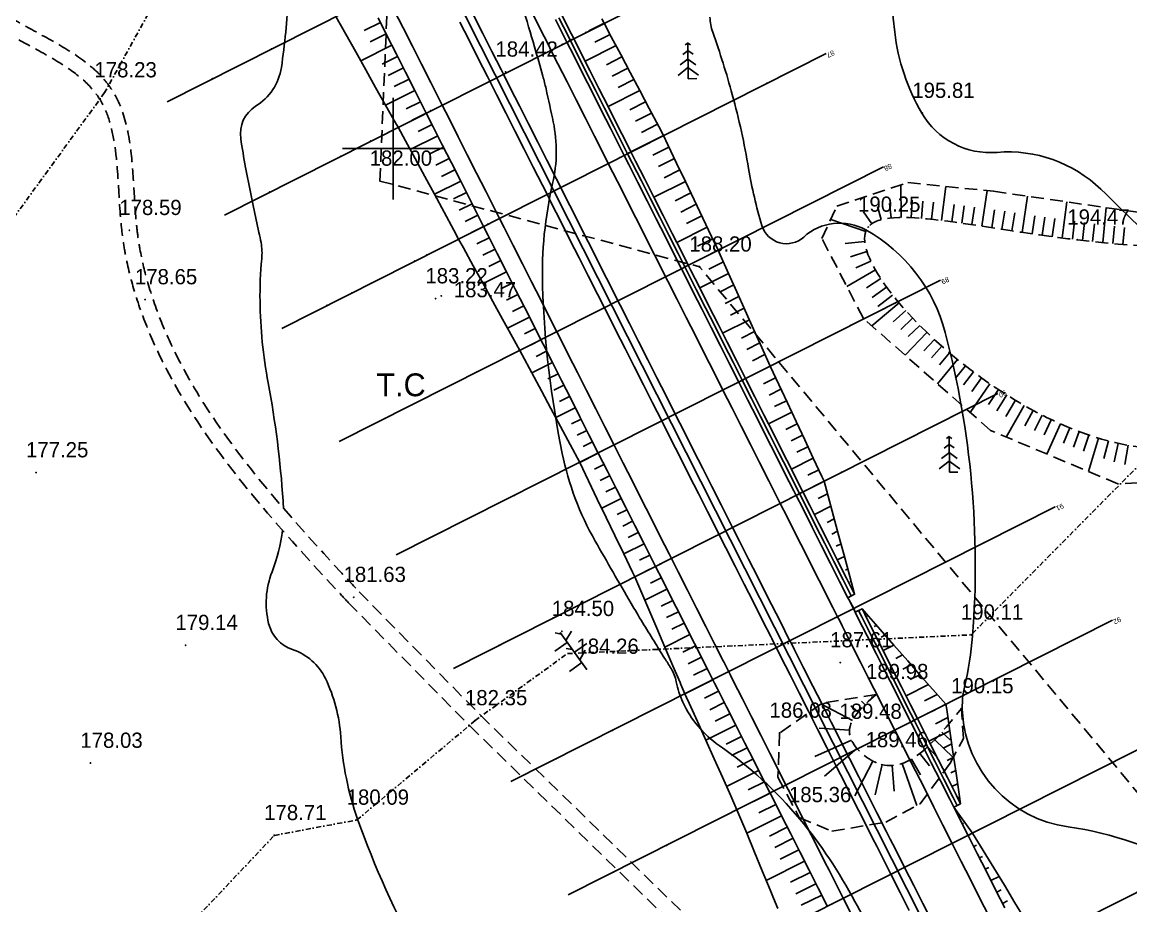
# Model space of a CAD drawing. Extents: x -83928 to -81707, y 15464 to 18601.
# Drawn here: x -82873 to -82654.9, y 16450.9 to 16624.9 of the extents above; entities that cross this region are included whole.
import ezdxf
from ezdxf.enums import TextEntityAlignment as Align

# ---------------------------------------------------------------- set-up
doc = ezdxf.new("R2010")
doc.units = 0
doc.header["$MEASUREMENT"] = 0
for name, pattern in [('ACAD_ISO03W100', [30, 12, -18]), ('INTERROMPU', [0.75, 0.5, -0.25]), ('TIRETPTx2', [2, 1, -0.5, 0, -0.5])]:
    doc.linetypes.add(name, pattern=pattern)
doc.layers.add('ACCE', color=4, linetype='INTERROMPU', lineweight=25)
for name, color, linetype in [('ALT', 7, 'Continuous'), ('ASSIETTE', 3, 'Continuous'), ('AXE_EN_PLAN', 1, 'Continuous'), ('Carroyage 1', 7, 'Continuous'), ('CHAUSSEE_EXT', 5, 'Continuous'), ('CHAUSSEE_INT', 5, 'Continuous'), ('CNiv_1', 1, 'Continuous'), ('CONST', 7, 'Continuous'), ('ECOULEMENT', 160, 'ACAD_ISO03W100'), ('FONDS_DE_FOSSE', 4, 'Continuous'), ('FOSSES', 3, 'Continuous'), ('LIMITE', 40, 'INTERROMPU'), ('PLATE-FORME', 6, 'Continuous'), ('POINTS', 3, 'Continuous'), ('POINTS_PROFILS', 1, 'Continuous'), ('PROFILS', 7, 'Continuous'), ('Talus', 5, 'Continuous'), ('USL', 2, 'Continuous')]:
    doc.layers.add(name, color=color, linetype=linetype)

# ---------------------------------------------------------------- blocks, each defined once
blk = doc.blocks.new('T10')
at = {"layer": 'USL'}
for p, q in [((0.02, 3.53), (-0.26, 3.33)), ((-0.02, 3.53), (0.26, 3.33)), ((0, 0), (0, 3.5)), ((0.02, 2.78), (-0.5, 2.4)), ((-0.02, 2.78), (0.5, 2.4)), ((-1, 0.34), (-0.02, 1.1)), ((0.02, 1.94), (-0.77, 1.36)), ((-0.02, 1.94), (0.77, 1.36)), ((-0.02, 1.1), (1.01, 0.34)), ((0, 0), (0.83, 0))]:
    blk.add_line(p, q, dxfattribs=at)

msp = doc.modelspace()

# ---------------------------------------------------------------- linework, layer by layer
at = {"layer": 'ACCE', "linetype": 'INTERROMPU', "ltscale": 5, "extrusion": (0.000932032, -0.005533, 0.999984), "elevation": 22.18}
for points in [[(-82806.83, 16513.1), (-82782.95, 16488.83), (-82733.57, 16440.63), (-82695.79, 16411.37), (-82693, 16405.13), (-82687.37, 16397.64), (-82684.01, 16387.69), (-82628.98, 16241.97)], [(-82808.97, 16511), (-82785.07, 16486.71), (-82735.54, 16438.36), (-82698.23, 16409.46), (-82695.6, 16403.6), (-82690.06, 16396.22), (-82686.83, 16386.68), (-82631.79, 16240.91)]]:
    msp.add_lwpolyline(points, dxfattribs=at)
at = {"layer": 'ACCE', "linetype": 'INTERROMPU', "ltscale": 5}
for points, knots in [([(-82938.05, 16672.88, 193.07), (-82933.14, 16670.44, 193.03), (-82928.22, 16667.99, 192.98), (-82921.04, 16664.06, 192.91), (-82918.68, 16662.71, 192.89), (-82911.78, 16658.47, 192.82), (-82907.39, 16655.38, 192.77), (-82902.29, 16650.93, 192.7), (-82901.26, 16649.98, 192.68), (-82899.25, 16648.03, 192.65), (-82898.28, 16647.03, 192.64), (-82895.39, 16644.01, 192.59), (-82893.52, 16641.94, 192.56), (-82889.43, 16637.52, 192.5), (-82887.2, 16635.16, 192.46), (-82883.69, 16631.91, 192.41), (-82882.52, 16630.9, 192.39), (-82880.3, 16629.13, 192.37), (-82879.26, 16628.36, 192.35), (-82877.2, 16626.96, 192.33), (-82876.18, 16626.32, 192.32), (-82874.08, 16625.08, 192.3), (-82873, 16624.48, 192.29), (-82869.73, 16622.68, 192.26), (-82867.51, 16621.51, 192.23), (-82863.25, 16618.99, 192.19), (-82861.21, 16617.66, 192.17), (-82858.52, 16615.36, 192.13), (-82857.69, 16614.56, 192.12), (-82856.4, 16613.08, 192.1), (-82855.9, 16612.43, 192.09), (-82855, 16611.06, 192.07), (-82854.6, 16610.35, 192.06), (-82853.17, 16607.39, 192.02), (-82852.49, 16604.95, 191.99), (-82851.58, 16599.88, 191.92), (-82851.35, 16597.25, 191.89), (-82850.99, 16591.95, 191.83), (-82850.87, 16589.29, 191.79), (-82850.57, 16585.6, 191.75), (-82850.46, 16584.5, 191.74), (-82850.18, 16582.33, 191.71), (-82850.02, 16581.27, 191.69), (-82849.45, 16578.11, 191.66), (-82848.97, 16576.06, 191.63), (-82847.71, 16571.57, 191.57), (-82846.89, 16569.14, 191.54), (-82845.03, 16564.37, 191.48), (-82843.99, 16562.03, 191.44), (-82840.57, 16555.13, 191.35), (-82837.9, 16550.67, 191.29), (-82827.9, 16536.01, 191.08), (-82819.23, 16526.3, 190.94), (-82809.1, 16515.33, 190.77), (-82807.88, 16514.01, 190.75), (-82806.66, 16512.69, 190.73)], [0, 0, 0, 0, 16.117093, 16.117093, 24.124234, 24.124234, 40.138515, 40.138515, 44.323985, 44.323985, 48.509454, 48.509454, 56.880394, 56.880394, 66.702987, 66.702987, 71.398003, 71.398003, 75.29183, 75.29183, 78.834202, 78.834202, 82.376575, 82.376575, 89.461319, 89.461319, 96.546064, 96.546064, 100.00152, 100.00152, 102.45395, 102.45395, 104.90638, 104.90638, 112.368759, 112.368759, 119.831139, 119.831139, 127.293519, 127.293519, 130.535871, 130.535871, 133.778223, 133.778223, 140.262928, 140.262928, 148.255368, 148.255368, 156.247808, 156.247808, 172.232688, 172.232688, 210.222387, 210.222387, 215.405396, 215.405396, 215.405396, 215.405396]), ([(-82939.39, 16670.2, 193.05), (-82934.45, 16667.74, 193), (-82929.53, 16665.3, 192.96), (-82922.41, 16661.39, 192.89), (-82920.08, 16660.05, 192.86), (-82913.27, 16655.85, 192.79), (-82908.98, 16652.81, 192.74), (-82904.01, 16648.44, 192.67), (-82902.98, 16647.48, 192.66), (-82900.96, 16645.49, 192.63), (-82899.97, 16644.47, 192.61), (-82897.01, 16641.34, 192.57), (-82895.07, 16639.18, 192.53), (-82891.41, 16635.25, 192.47), (-82889.71, 16633.48, 192.45), (-82886.79, 16630.67, 192.4), (-82885.61, 16629.61, 192.39), (-82883.37, 16627.72, 192.36), (-82882.31, 16626.88, 192.35), (-82880.31, 16625.43, 192.32), (-82879.38, 16624.8, 192.31), (-82877.48, 16623.6, 192.29), (-82876.51, 16623.02, 192.28), (-82873.57, 16621.35, 192.25), (-82871.59, 16620.29, 192.23), (-82867.42, 16618, 192.19), (-82865.26, 16616.74, 192.17), (-82861.82, 16614.3, 192.13), (-82860.46, 16613.14, 192.11), (-82858.87, 16611.35, 192.08), (-82858.44, 16610.8, 192.08), (-82857.23, 16609.02, 192.05), (-82856.58, 16607.66, 192.03), (-82855.56, 16604.69, 191.99), (-82855.19, 16603.08, 191.97), (-82854.62, 16599.68, 191.93), (-82854.43, 16597.9, 191.91), (-82854.04, 16592.93, 191.85), (-82853.91, 16589.66, 191.81), (-82853.54, 16585.17, 191.75), (-82853.41, 16583.92, 191.74), (-82853.09, 16581.45, 191.71), (-82852.89, 16580.24, 191.69), (-82852.21, 16576.65, 191.65), (-82851.63, 16574.33, 191.62), (-82850.19, 16569.51, 191.55), (-82849.31, 16567.01, 191.52), (-82847.32, 16562.11, 191.46), (-82846.21, 16559.72, 191.42), (-82842.61, 16552.65, 191.33), (-82839.83, 16548.12, 191.26), (-82829.41, 16533.08, 191.05), (-82820.46, 16523.2, 190.9), (-82810.57, 16512.5, 190.74), (-82809.71, 16511.58, 190.73), (-82808.86, 16510.65, 190.72)], [0, 0, 0, 0, 16.205558, 16.205558, 24.298417, 24.298417, 40.484136, 40.484136, 44.869378, 44.869378, 49.254621, 49.254621, 58.025107, 58.025107, 65.280998, 65.280998, 69.900929, 69.900929, 73.748375, 73.748375, 76.898647, 76.898647, 80.048919, 80.048919, 86.349463, 86.349463, 93.787576, 93.787576, 99.757638, 99.757638, 102.250562, 102.250562, 107.577247, 107.577247, 112.903933, 112.903933, 118.230618, 118.230618, 127.327261, 127.327261, 130.866294, 130.866294, 134.405327, 134.405327, 141.483392, 141.483392, 149.451008, 149.451008, 157.418623, 157.418623, 173.353854, 173.353854, 211.783546, 211.783546, 215.405396, 215.405396, 215.405396, 215.405396])]:
    msp.add_open_spline(points, degree=3, knots=knots, dxfattribs=at)
at = {"layer": 'ASSIETTE'}
for points in [[(-82811.3, 16626.02), (-82809.33, 16622.53), (-82807.37, 16619.04), (-82805.41, 16615.55), (-82803.45, 16612.06), (-82801.48, 16608.57), (-82799.52, 16605.08), (-82799.03, 16604.21), (-82797.6, 16601.57), (-82795.7, 16598.05), (-82793.8, 16594.53), (-82791.89, 16591.01), (-82789.99, 16587.49), (-82788.09, 16583.97), (-82787.13, 16582.21), (-82786.17, 16580.45), (-82784.24, 16576.94), (-82782.31, 16573.44), (-82780.39, 16569.93), (-82778.46, 16566.42), (-82776.53, 16562.91), (-82775.08, 16560.28), (-82774.61, 16559.4), (-82772.73, 16555.87), (-82770.84, 16552.34), (-82768.96, 16548.82), (-82767.07, 16545.29), (-82765.19, 16541.76), (-82763.3, 16538.23), (-82761.57, 16534.62), (-82759.83, 16531.02), (-82758.09, 16527.41), (-82756.36, 16523.81), (-82754.62, 16520.2), (-82752.89, 16516.6), (-82752.45, 16515.7), (-82751.27, 16512.93), (-82749.69, 16509.25), (-82748.12, 16505.57), (-82746.54, 16501.88), (-82744.96, 16498.2), (-82743.55, 16494.9), (-82743.55, 16494.9), (-82743.38, 16494.51), (-82742.59, 16492.67), (-82742.27, 16491.96), (-82742.27, 16491.96), (-82741.77, 16490.84), (-82740.14, 16487.19), (-82738.5, 16483.54), (-82736.86, 16479.88), (-82735.22, 16476.23), (-82733.58, 16472.57), (-82732.36, 16469.83), (-82731.97, 16468.91), (-82730.44, 16465.2), (-82728.9, 16461.49), (-82727.37, 16457.79), (-82725.83, 16454.08), (-82725.14, 16452.42), (-82725.14, 16452.42), (-82724.3, 16450.38)], [(-82758.97, 16625.57), (-82758.47, 16624.7), (-82757.08, 16622.05), (-82755.21, 16618.51), (-82753.35, 16614.97), (-82751.48, 16611.43), (-82749.62, 16607.89), (-82747.75, 16604.35), (-82746.82, 16602.58), (-82745.96, 16600.77), (-82744.23, 16597.16), (-82742.51, 16593.55), (-82740.79, 16589.94), (-82739.07, 16586.33), (-82737.34, 16582.72), (-82736.05, 16580.01), (-82735.64, 16579.1), (-82734, 16575.44), (-82732.37, 16571.79), (-82730.73, 16568.14), (-82729.09, 16564.48), (-82727.45, 16560.83), (-82725.81, 16557.17), (-82724.12, 16553.55), (-82722.42, 16549.93), (-82720.72, 16546.3), (-82719.03, 16542.68), (-82717.33, 16539.05), (-82715.63, 16535.43), (-82715.21, 16534.52), (-82714.41, 16531.56), (-82713.34, 16527.62), (-82712.28, 16523.68), (-82711.21, 16519.73), (-82710.15, 16515.79), (-82709.2, 16512.26), (-82710.53, 16511.59), (-82710.33, 16511.22), (-82709.35, 16509.47), (-82709.09, 16508.73), (-82707.75, 16509.41), (-82706.92, 16508.46), (-82704.19, 16505.35), (-82701.47, 16502.25), (-82698.74, 16499.15), (-82696.02, 16496.04), (-82693.29, 16492.94), (-82691.25, 16490.61), (-82691.09, 16489.57), (-82690.48, 16485.4), (-82689.86, 16481.23), (-82689.24, 16477.06), (-82688.63, 16472.89), (-82688.35, 16471.02), (-82689.69, 16470.34), (-82688.38, 16468.53), (-82686, 16465.25), (-82683.91, 16461.82), (-82681.83, 16458.4), (-82679.74, 16454.97), (-82677.65, 16451.54), (-82675.56, 16448.11)]]:
    msp.add_lwpolyline(points, dxfattribs=at)
at = {"layer": 'AXE_EN_PLAN'}
msp.add_lwpolyline([(-83020.09, 17089.73), (-82519.61, 16099.44)], dxfattribs=at)
at = {"layer": 'Carroyage 1'}
for p, q in [((-82800, 16610), (-82800, 16590)), ((-82810, 16600), (-82790, 16600))]:
    msp.add_line(p, q, dxfattribs=at)
at = {"layer": 'CHAUSSEE_EXT'}
for points in [[(-82799.84, 16627.33), (-82798.03, 16623.76), (-82796.23, 16620.19), (-82794.43, 16616.62), (-82792.62, 16613.05), (-82790.82, 16609.48), (-82790.37, 16608.58), (-82789.01, 16605.91), (-82787.21, 16602.34), (-82785.41, 16598.77), (-82783.6, 16595.2), (-82781.8, 16591.63), (-82779.99, 16588.06), (-82779.09, 16586.27), (-82778.19, 16584.49), (-82776.38, 16580.92), (-82774.58, 16577.35), (-82772.78, 16573.78), (-82770.97, 16570.21), (-82769.17, 16566.64), (-82767.81, 16563.96), (-82767.36, 16563.07), (-82765.56, 16559.5), (-82763.75, 16555.93), (-82761.95, 16552.36), (-82760.15, 16548.79), (-82758.34, 16545.22), (-82756.54, 16541.65), (-82754.73, 16538.08), (-82752.93, 16534.51), (-82751.12, 16530.94), (-82749.32, 16527.37), (-82747.52, 16523.8), (-82745.71, 16520.23), (-82745.26, 16519.33), (-82743.91, 16516.66), (-82742.1, 16513.09), (-82740.3, 16509.52), (-82738.5, 16505.95), (-82736.69, 16502.38), (-82735.08, 16499.18), (-82735.08, 16499.18), (-82734.89, 16498.81), (-82733.98, 16497.02), (-82733.63, 16496.33), (-82733.63, 16496.33), (-82733.08, 16495.24), (-82731.28, 16491.67), (-82729.47, 16488.1), (-82727.67, 16484.53), (-82725.87, 16480.96), (-82724.06, 16477.39), (-82722.71, 16474.71), (-82722.26, 16473.82), (-82720.45, 16470.25), (-82718.65, 16466.68), (-82716.84, 16463.11), (-82715.04, 16459.54), (-82714.23, 16457.94), (-82714.23, 16457.93), (-82713.24, 16455.97), (-82711.43, 16452.4), (-82709.63, 16448.83)], [(-82773.01, 16627.44), (-82771.2, 16623.87), (-82769.4, 16620.3), (-82768.95, 16619.41), (-82767.59, 16616.73), (-82765.79, 16613.16), (-82763.99, 16609.59), (-82762.18, 16606.02), (-82760.38, 16602.45), (-82758.57, 16598.88), (-82757.67, 16597.1), (-82756.77, 16595.31), (-82754.96, 16591.74), (-82753.16, 16588.17), (-82751.36, 16584.6), (-82749.55, 16581.03), (-82747.75, 16577.46), (-82746.39, 16574.78), (-82745.94, 16573.89), (-82744.14, 16570.32), (-82742.33, 16566.75), (-82740.53, 16563.18), (-82738.73, 16559.61), (-82736.92, 16556.04), (-82735.12, 16552.47), (-82733.31, 16548.9), (-82731.51, 16545.33), (-82729.7, 16541.76), (-82727.9, 16538.19), (-82726.1, 16534.62), (-82724.29, 16531.05), (-82723.84, 16530.16), (-82722.49, 16527.48), (-82720.68, 16523.91), (-82718.88, 16520.34), (-82717.08, 16516.77), (-82715.27, 16513.2), (-82713.66, 16510.01), (-82713.66, 16510.01), (-82713.47, 16509.63), (-82712.56, 16507.85), (-82712.21, 16507.15), (-82712.21, 16507.15), (-82711.66, 16506.06), (-82709.86, 16502.49), (-82708.05, 16498.92), (-82706.25, 16495.35), (-82704.45, 16491.78), (-82702.64, 16488.21), (-82701.29, 16485.53), (-82700.84, 16484.64), (-82699.03, 16481.07), (-82697.23, 16477.5), (-82695.42, 16473.93), (-82693.62, 16470.36), (-82692.81, 16468.76), (-82692.81, 16468.76), (-82691.82, 16466.79), (-82690.01, 16463.22), (-82688.21, 16459.65), (-82686.4, 16456.08), (-82684.6, 16452.51), (-82682.8, 16448.94)]]:
    msp.add_lwpolyline(points, dxfattribs=at)
at = {"layer": 'CHAUSSEE_INT'}
for points in [[(-82786.86, 16624.92), (-82785.06, 16621.35), (-82783.25, 16617.78), (-82781.45, 16614.21), (-82781, 16613.32), (-82779.64, 16610.64), (-82777.84, 16607.07), (-82776.03, 16603.5), (-82774.23, 16599.93), (-82772.43, 16596.36), (-82770.62, 16592.79), (-82769.72, 16591.01), (-82768.82, 16589.22), (-82767.01, 16585.65), (-82765.21, 16582.08), (-82763.4, 16578.51), (-82761.6, 16574.94), (-82759.8, 16571.37), (-82758.44, 16568.69), (-82757.99, 16567.8), (-82756.19, 16564.23), (-82754.38, 16560.66), (-82752.58, 16557.09), (-82750.77, 16553.52), (-82748.97, 16549.95), (-82747.17, 16546.38), (-82745.36, 16542.81), (-82743.56, 16539.24), (-82741.75, 16535.67), (-82739.95, 16532.1), (-82738.15, 16528.53), (-82736.34, 16524.96), (-82735.89, 16524.07), (-82734.54, 16521.39), (-82732.73, 16517.82), (-82730.93, 16514.25), (-82729.12, 16510.68), (-82727.32, 16507.11), (-82725.71, 16503.92), (-82725.71, 16503.92), (-82725.52, 16503.54), (-82724.61, 16501.76), (-82724.26, 16501.06), (-82724.26, 16501.06), (-82723.71, 16499.97), (-82721.91, 16496.4), (-82720.1, 16492.83), (-82718.3, 16489.26), (-82716.49, 16485.69), (-82714.69, 16482.12), (-82713.34, 16479.45), (-82712.89, 16478.55), (-82711.08, 16474.98), (-82709.28, 16471.41), (-82707.47, 16467.84), (-82705.67, 16464.27), (-82704.86, 16462.67), (-82704.86, 16462.67), (-82703.86, 16460.7), (-82702.06, 16457.13), (-82700.26, 16453.56), (-82698.45, 16449.99)], [(-82784.18, 16626.27), (-82782.38, 16622.7), (-82780.57, 16619.14), (-82778.77, 16615.57), (-82778.32, 16614.67), (-82776.96, 16612), (-82775.16, 16608.43), (-82773.36, 16604.86), (-82771.55, 16601.29), (-82769.75, 16597.72), (-82767.94, 16594.15), (-82767.04, 16592.36), (-82766.14, 16590.58), (-82764.34, 16587.01), (-82762.53, 16583.44), (-82760.73, 16579.87), (-82758.92, 16576.3), (-82757.12, 16572.73), (-82755.77, 16570.05), (-82755.31, 16569.16), (-82753.51, 16565.59), (-82751.71, 16562.02), (-82749.9, 16558.45), (-82748.1, 16554.88), (-82746.29, 16551.31), (-82744.49, 16547.74), (-82742.68, 16544.17), (-82740.88, 16540.6), (-82739.08, 16537.03), (-82737.27, 16533.46), (-82735.47, 16529.89), (-82733.66, 16526.32), (-82733.21, 16525.42), (-82731.86, 16522.75), (-82730.06, 16519.18), (-82728.25, 16515.61), (-82726.45, 16512.04), (-82724.64, 16508.47), (-82723.03, 16505.27), (-82723.03, 16505.27), (-82722.84, 16504.9), (-82721.94, 16503.11), (-82721.59, 16502.42), (-82721.59, 16502.42), (-82721.03, 16501.33), (-82719.23, 16497.76), (-82717.43, 16494.19), (-82715.62, 16490.62), (-82713.82, 16487.05), (-82712.01, 16483.48), (-82710.66, 16480.8), (-82710.21, 16479.91), (-82708.4, 16476.34), (-82706.6, 16472.77), (-82704.8, 16469.2), (-82702.99, 16465.63), (-82702.18, 16464.03), (-82702.18, 16464.02), (-82701.19, 16462.06), (-82699.38, 16458.49), (-82697.58, 16454.92), (-82695.77, 16451.35), (-82693.97, 16447.78)]]:
    msp.add_lwpolyline(points, dxfattribs=at)
at = {"layer": 'CNiv_1'}
for points, elevation in [([(-82621.2, 16548.55, 0.028923), (-82622.71, 16550.64, 0.007047), (-82636, 16566.5, 0.014744), (-82644.64, 16575.95, 0.008298), (-82660.75, 16592, 0.215787), (-82681.16, 16599.27, -0.289372), (-82696, 16607, -0.10285), (-82701.32, 16622.95, -0.039336), (-82703, 16666.5, -0.006663)], 195), ([(-82821.6, 16529.22, 0.011148), (-82821.67, 16530.67, 0.030003), (-82824.6, 16553.9, -0.043449), (-82826.2, 16570, -0.026654), (-82825.86, 16578.32, 0.069898), (-82826, 16581.5, 0.009307), (-82826.42, 16583.52, -0.003759), (-82827.5, 16588.5, -0.005914), (-82829.04, 16596.3, -0.00814), (-82830, 16602, -0.300964), (-82827.06, 16608.35, 0.220898), (-82822, 16616, 0.025406), (-82820.63, 16629.87, 0.020075)], 180), ([(-82700.43, 16439.57, -0.066612), (-82709.16, 16451.8, 0.051282), (-82720, 16468, 0.069171), (-82735.86, 16482.5, -0.135719), (-82743, 16491, -0.057863), (-82744.31, 16495.04, 0.087468), (-82745.33, 16497.67, 0.004843), (-82746.59, 16499.69, -0.002947), (-82748.67, 16503, -0.005927), (-82753.17, 16510.47, -0.003649), (-82760.25, 16522.75, -0.078337), (-82766.72, 16539.97, -0.043151), (-82770.6, 16573, -0.064329), (-82768.62, 16593.16, 0.108575), (-82768.5, 16605.25, 0.004164), (-82769.92, 16611.78, 0.010841), (-82770.55, 16614.27, 0.006109), (-82772.19, 16620.03, -0.004411), (-82774.5, 16628, -0.01321)], 185), ([(-82623.5, 16440.75, 0.199948), (-82667.17, 16466.45, -0.358123), (-82688, 16489, -0.073343), (-82687.53, 16494.28, 0.039318), (-82686, 16504, 0.083793), (-82691.37, 16563.78, 0.203458), (-82707, 16584, 0.323079), (-82719.22, 16582.6, -0.550583), (-82727.43, 16584.86, -0.03258), (-82730.07, 16596.08, 0.02519), (-82733.27, 16610.64, 0.018012), (-82737.11, 16622.92, -0.077079), (-82737.67, 16625.89, -0.068285)], 190), ([(-82794.7, 16440.76, -0.042676), (-82807, 16468, -0.068556), (-82810.32, 16484.21, 0.096251), (-82813.33, 16495.67, 0.201647), (-82819.8, 16501.38, -0.256432), (-82824.5, 16506.5, -0.154534), (-82823.83, 16516.67, 0.065092), (-82821.8, 16524.87)], 180)]:
    msp.add_lwpolyline(points, format="xyb", dxfattribs=dict(at, elevation=elevation))
at = {"layer": 'CONST', "linetype": 'ByBlock', "extrusion": (0.000932032, -0.005533, 0.999984)}
for p, q in [((-82766, 16503.16, 190.49), (-82764.91, 16505.02, 6.99)), ((-82768.18, 16501.05, 190.48), (-82765.74, 16502.8, 190.49)), ((-82766.92, 16504.44, 190.51), (-82768.13, 16504.69, 6.99)), ((-82767.12, 16504.71, 190.52), (-82761.94, 16497.52, 190.41)), ((-82764.73, 16501.4, 190.47), (-82765.97, 16501.6, 6.97)), ((-82764.33, 16500.85, 190.46), (-82761.9, 16502.6, 190.47)), ((-82763.26, 16499.35, 190.44), (-82762.2, 16501.24, 6.96)), ((-82762.87, 16498.82, 190.43), (-82765.31, 16497.06, 190.42))]:
    msp.add_line(p, q, dxfattribs=at)
at = {"layer": 'ECOULEMENT', "linetype": 'TIRETPTx2', "extrusion": (0.000932032, -0.005533, 0.999984)}
for p, q in [((-82841.11, 16639.36, 192.7), (-82856.78, 16611.03, 192.56)), ((-82856.78, 16611.03, 192.56), (-82892.64, 16561.68, 192.32)), ((-82649.93, 16541.04, 189.59), (-82686.29, 16504.27, 190.25)), ((-82765.73, 16500.58, 189.95), (-82686.29, 16504.27, 189.9)), ((-82783.87, 16487.4, 189.9), (-82765.73, 16500.58, 189.95)), ((-82807.15, 16467.82, 189.81), (-82783.87, 16487.4, 189.9)), ((-82823.38, 16464.79, 189.81), (-82807.15, 16467.82, 189.81)), ((-82909.35, 16373.77, 189.38), (-82823.38, 16464.79, 189.81))]:
    msp.add_line(p, q, dxfattribs=at)
at = {"layer": 'FONDS_DE_FOSSE'}
for points in [[(-82811.3, 16626.02), (-82809.33, 16622.53), (-82807.37, 16619.04), (-82805.41, 16615.55), (-82803.45, 16612.06), (-82801.48, 16608.57), (-82799.52, 16605.08), (-82799.03, 16604.21), (-82797.6, 16601.57), (-82795.7, 16598.05), (-82793.8, 16594.53), (-82791.89, 16591.01), (-82789.99, 16587.49), (-82788.09, 16583.97), (-82787.13, 16582.21), (-82786.17, 16580.45), (-82784.24, 16576.94), (-82782.31, 16573.44), (-82780.39, 16569.93), (-82778.46, 16566.42), (-82776.53, 16562.91), (-82775.08, 16560.28), (-82774.61, 16559.4), (-82772.73, 16555.87), (-82770.84, 16552.34), (-82768.96, 16548.82), (-82767.07, 16545.29), (-82765.19, 16541.76), (-82763.3, 16538.23), (-82761.57, 16534.62), (-82759.83, 16531.02), (-82758.09, 16527.41), (-82756.36, 16523.81), (-82754.62, 16520.2), (-82752.89, 16516.6), (-82752.45, 16515.7), (-82751.27, 16512.93), (-82749.69, 16509.25), (-82748.12, 16505.57), (-82746.54, 16501.88), (-82744.96, 16498.2), (-82743.55, 16494.9), (-82743.55, 16494.9), (-82743.38, 16494.51), (-82742.59, 16492.67), (-82742.27, 16491.96), (-82742.27, 16491.96), (-82741.77, 16490.84), (-82740.14, 16487.19), (-82738.5, 16483.54), (-82736.86, 16479.88), (-82735.22, 16476.23), (-82733.58, 16472.57), (-82732.36, 16469.83), (-82731.97, 16468.91), (-82730.44, 16465.2), (-82728.9, 16461.49), (-82727.37, 16457.79), (-82725.83, 16454.08), (-82725.14, 16452.42), (-82725.14, 16452.42), (-82724.3, 16450.38)], [(-82767.41, 16625.79), (-82765.6, 16622.22), (-82765.15, 16621.33), (-82763.8, 16618.65), (-82762, 16615.08), (-82760.19, 16611.51), (-82758.39, 16607.94), (-82756.58, 16604.37), (-82754.78, 16600.8), (-82753.88, 16599.01), (-82752.98, 16597.23), (-82751.17, 16593.66), (-82749.37, 16590.09), (-82747.56, 16586.52), (-82745.76, 16582.95), (-82743.95, 16579.38), (-82742.6, 16576.7), (-82742.15, 16575.81), (-82740.35, 16572.24), (-82738.54, 16568.67), (-82736.74, 16565.1), (-82734.93, 16561.53), (-82733.13, 16557.96), (-82731.32, 16554.39), (-82729.52, 16550.82), (-82727.72, 16547.25), (-82725.91, 16543.68), (-82724.11, 16540.11), (-82722.3, 16536.54), (-82720.5, 16532.97), (-82720.05, 16532.08), (-82718.69, 16529.4), (-82716.89, 16525.83), (-82715.09, 16522.26), (-82713.28, 16518.69), (-82711.48, 16515.12), (-82709.86, 16511.93), (-82710.53, 16511.59), (-82710.33, 16511.22), (-82709.35, 16509.47), (-82709.09, 16508.73), (-82708.42, 16509.07), (-82707.87, 16507.98), (-82706.07, 16504.41), (-82704.26, 16500.84), (-82702.46, 16497.27), (-82700.65, 16493.7), (-82698.85, 16490.13), (-82697.5, 16487.45), (-82697.04, 16486.56), (-82695.24, 16482.99), (-82693.44, 16479.42), (-82691.63, 16475.85), (-82689.83, 16472.28), (-82689.02, 16470.68), (-82689.69, 16470.34), (-82688.38, 16468.53), (-82686, 16465.25), (-82683.91, 16461.82), (-82681.83, 16458.4), (-82679.74, 16454.97), (-82677.65, 16451.54), (-82675.56, 16448.11)]]:
    msp.add_lwpolyline(points, dxfattribs=at)
at = {"layer": 'FOSSES'}
for points in [[(-82811.3, 16626.02), (-82809.33, 16622.53), (-82807.37, 16619.04), (-82805.41, 16615.55), (-82803.45, 16612.06), (-82801.48, 16608.57), (-82799.52, 16605.08), (-82799.03, 16604.21), (-82797.6, 16601.57), (-82795.7, 16598.05), (-82793.8, 16594.53), (-82791.89, 16591.01), (-82789.99, 16587.49), (-82788.09, 16583.97), (-82787.13, 16582.21), (-82786.17, 16580.45), (-82784.24, 16576.94), (-82782.31, 16573.44), (-82780.39, 16569.93), (-82778.46, 16566.42), (-82776.53, 16562.91), (-82775.08, 16560.28), (-82774.61, 16559.4), (-82772.73, 16555.87), (-82770.84, 16552.34), (-82768.96, 16548.82), (-82767.07, 16545.29), (-82765.19, 16541.76), (-82763.3, 16538.23), (-82761.57, 16534.62), (-82759.83, 16531.02), (-82758.09, 16527.41), (-82756.36, 16523.81), (-82754.62, 16520.2), (-82752.89, 16516.6), (-82752.45, 16515.7), (-82751.27, 16512.93), (-82749.69, 16509.25), (-82748.12, 16505.57), (-82746.54, 16501.88), (-82744.96, 16498.2), (-82743.55, 16494.9), (-82743.55, 16494.9), (-82743.38, 16494.51), (-82742.59, 16492.67), (-82742.27, 16491.96), (-82742.27, 16491.96), (-82741.77, 16490.84), (-82740.14, 16487.19), (-82738.5, 16483.54), (-82736.86, 16479.88), (-82735.22, 16476.23), (-82733.58, 16472.57), (-82732.36, 16469.83), (-82731.97, 16468.91), (-82730.44, 16465.2), (-82728.9, 16461.49), (-82727.37, 16457.79), (-82725.83, 16454.08), (-82725.14, 16452.42), (-82725.14, 16452.42), (-82724.3, 16450.38)], [(-82766.74, 16626.13), (-82764.94, 16622.56), (-82764.48, 16621.66), (-82763.13, 16618.99), (-82761.33, 16615.42), (-82759.52, 16611.85), (-82757.72, 16608.28), (-82755.91, 16604.71), (-82754.11, 16601.14), (-82753.21, 16599.35), (-82752.31, 16597.57), (-82750.5, 16594), (-82748.7, 16590.43), (-82746.89, 16586.86), (-82745.09, 16583.29), (-82743.28, 16579.72), (-82741.93, 16577.04), (-82741.48, 16576.15), (-82739.68, 16572.58), (-82737.87, 16569.01), (-82736.07, 16565.44), (-82734.26, 16561.87), (-82732.46, 16558.3), (-82730.66, 16554.73), (-82728.85, 16551.16), (-82727.05, 16547.59), (-82725.24, 16544.02), (-82723.44, 16540.45), (-82721.63, 16536.88), (-82719.83, 16533.31), (-82719.38, 16532.41), (-82718.03, 16529.74), (-82716.22, 16526.17), (-82714.42, 16522.6), (-82712.61, 16519.03), (-82710.81, 16515.46), (-82709.2, 16512.26), (-82710.53, 16511.59), (-82710.33, 16511.22), (-82709.35, 16509.47), (-82709.09, 16508.73), (-82707.75, 16509.41), (-82707.2, 16508.32), (-82705.4, 16504.75), (-82703.59, 16501.18), (-82701.79, 16497.61), (-82699.98, 16494.04), (-82698.18, 16490.47), (-82696.83, 16487.79), (-82696.37, 16486.9), (-82694.57, 16483.33), (-82692.77, 16479.76), (-82690.96, 16476.19), (-82689.16, 16472.62), (-82688.35, 16471.02), (-82689.69, 16470.34), (-82688.38, 16468.53), (-82686, 16465.25), (-82683.91, 16461.82), (-82681.83, 16458.4), (-82679.74, 16454.97), (-82677.65, 16451.54), (-82675.56, 16448.11)]]:
    msp.add_lwpolyline(points, dxfattribs=at)
at = {"layer": 'LIMITE', "linetype": 'INTERROMPU', "ltscale": 5, "extrusion": (0.000932032, -0.005533, 0.999984)}
for p, q in [((-82802.62, 16593.63, 191.7), (-82799.97, 16656.24, 192.04)), ((-82802.62, 16593.63, 191.7), (-82739.73, 16576.74, 188.41)), ((-82712.72, 16588.69, 187.4), (-82698.74, 16593.34, 187.41)), ((-82698.74, 16593.34, 187.41), (-82681.86, 16591.6, 187.39)), ((-82681.86, 16591.6, 187.39), (-82641.68, 16585.79, 187.32)), ((-82715.63, 16582.29, 187.37), (-82712.72, 16588.69, 187.4)), ((-82707.48, 16566.59, 187.27), (-82715.63, 16582.29, 187.37)), ((-82616.84, 16429.16, 187.48), (-82739.73, 16576.74, 188.41)), ((-82682.44, 16544.5, 187.13), (-82707.48, 16566.59, 187.27)), ((-82657.4, 16534.03, 187.05), (-82682.44, 16544.5, 187.13)), ((-82642.26, 16534.61, 187.04), (-82657.4, 16534.03, 187.05)), ((-82704.95, 16492.55, 190.17), (-82715.59, 16490.82, 190.17)), ((-82715.59, 16490.82, 190.17), (-82723.96, 16484.94, 190.15)), ((-82687.77, 16483.87, 190.11), (-82688.2, 16489.76, 190.14)), ((-82723.96, 16484.94, 190.15), (-82724.29, 16476.23, 190.1)), ((-82690.38, 16479.01, 190.08), (-82687.77, 16483.87, 190.11)), ((-82696.29, 16471.02, 190.04), (-82690.38, 16479.01, 190.08)), ((-82724.29, 16476.23, 190.1), (-82720.12, 16468.32, 190.05)), ((-82703.07, 16467.37, 190.03), (-82696.29, 16471.02, 190.04)), ((-82720.12, 16468.32, 190.05), (-82713.68, 16465.63, 190.03)), ((-82713.68, 16465.63, 190.03), (-82703.07, 16467.37, 190.03))]:
    msp.add_line(p, q, dxfattribs=at)
at = {"layer": 'LIMITE', "linetype": 'INTERROMPU', "ltscale": 5, "extrusion": (0.000932032, -0.005533, 0.999984), "elevation": 22.71}
msp.add_lwpolyline([(-82802.76, 16594.01), (-82800.11, 16656.62), (-82787.5, 16689.98), (-82772.87, 16732.35), (-82755.28, 16758.53), (-82700.33, 16787.37), (-82691.39, 16807.55), (-82687.54, 16864.96)], dxfattribs=at)
at = {"layer": 'LIMITE', "linetype": 'INTERROMPU', "ltscale": 5}
for points in [[(-82589.91, 16450.62, 189.03), (-82582.37, 16505.99, 189.33), (-82605.7, 16551.18, 189.6), (-82649.93, 16541.04, 189.59), (-82706.52, 16584.57, 189.88), (-82665.36, 16582.04, 191.13), (-82554.88, 16606.44, 191.07), (-82571.19, 16622.5, 191.32), (-82571.05, 16629.84, 191.34)], [(-82704.95, 16492.55, 190.17), (-82710.19, 16484.72, 190.09), (-82705.04, 16479.14, 190.01), (-82688.2, 16489.76, 190.09)]]:
    msp.add_spline(points, degree=3, dxfattribs=at)
at = {"layer": 'PLATE-FORME'}
for points in [[(-82802.96, 16625.75), (-82801.16, 16622.18), (-82799.35, 16618.61), (-82797.55, 16615.04), (-82795.75, 16611.47), (-82793.94, 16607.9), (-82793.49, 16607), (-82792.14, 16604.33), (-82790.33, 16600.76), (-82788.53, 16597.19), (-82786.72, 16593.62), (-82784.92, 16590.05), (-82783.12, 16586.48), (-82782.21, 16584.69), (-82781.31, 16582.91), (-82779.51, 16579.34), (-82777.7, 16575.77), (-82775.9, 16572.2), (-82774.1, 16568.63), (-82772.29, 16565.06), (-82770.94, 16562.38), (-82770.49, 16561.49), (-82768.68, 16557.92), (-82766.88, 16554.35), (-82765.07, 16550.78), (-82763.27, 16547.21), (-82761.47, 16543.64), (-82759.66, 16540.07), (-82757.86, 16536.5), (-82756.05, 16532.93), (-82754.25, 16529.36), (-82752.44, 16525.79), (-82750.64, 16522.22), (-82748.84, 16518.65), (-82748.38, 16517.76), (-82747.03, 16515.08), (-82745.23, 16511.51), (-82743.42, 16507.94), (-82741.62, 16504.37), (-82739.81, 16500.8), (-82738.2, 16497.6), (-82738.2, 16497.6), (-82738.01, 16497.23), (-82737.11, 16495.44), (-82736.76, 16494.75), (-82736.76, 16494.75), (-82736.21, 16493.66), (-82734.4, 16490.09), (-82732.6, 16486.52), (-82730.79, 16482.95), (-82728.99, 16479.38), (-82727.19, 16475.81), (-82725.83, 16473.13), (-82725.38, 16472.24), (-82723.58, 16468.67), (-82721.77, 16465.1), (-82719.97, 16461.53), (-82718.16, 16457.96), (-82717.36, 16456.36), (-82717.35, 16456.36), (-82716.36, 16454.39), (-82714.56, 16450.82)], [(-82768.08, 16625.45), (-82766.27, 16621.88), (-82765.82, 16620.99), (-82764.47, 16618.31), (-82762.67, 16614.74), (-82760.86, 16611.17), (-82759.06, 16607.6), (-82757.25, 16604.03), (-82755.45, 16600.46), (-82754.55, 16598.67), (-82753.64, 16596.89), (-82751.84, 16593.32), (-82750.04, 16589.75), (-82748.23, 16586.18), (-82746.43, 16582.61), (-82744.62, 16579.04), (-82743.27, 16576.36), (-82742.82, 16575.47), (-82741.02, 16571.9), (-82739.21, 16568.33), (-82737.41, 16564.76), (-82735.6, 16561.19), (-82733.8, 16557.62), (-82731.99, 16554.05), (-82730.19, 16550.48), (-82728.39, 16546.91), (-82726.58, 16543.34), (-82724.78, 16539.77), (-82722.97, 16536.2), (-82721.17, 16532.63), (-82720.72, 16531.74), (-82719.36, 16529.06), (-82717.56, 16525.49), (-82715.76, 16521.92), (-82713.95, 16518.35), (-82712.15, 16514.78), (-82710.53, 16511.59), (-82710.53, 16511.59), (-82710.34, 16511.21), (-82709.44, 16509.43), (-82709.09, 16508.73), (-82709.09, 16508.73), (-82708.54, 16507.64), (-82706.73, 16504.07), (-82704.93, 16500.5), (-82703.13, 16496.93), (-82701.32, 16493.36), (-82699.52, 16489.79), (-82698.16, 16487.11), (-82697.71, 16486.22), (-82695.91, 16482.65), (-82694.11, 16479.08), (-82692.3, 16475.51), (-82690.5, 16471.94), (-82689.69, 16470.34), (-82689.69, 16470.34), (-82688.69, 16468.37), (-82686.89, 16464.8), (-82685.08, 16461.23), (-82683.28, 16457.66), (-82681.48, 16454.09), (-82679.67, 16450.52)]]:
    msp.add_lwpolyline(points, dxfattribs=at)
at = {"layer": 'POINTS', "extrusion": (0.002059, -0.012217, 0.999923)}
for centre in [(-82778.1, 16614.13, -182.42), (-82857, 16610.05, -182.42), (-82696.08, 16606, -182.42), (-82802.84, 16592.65, -182.42), (-82852.11, 16582.94, -182.42), (-82706.74, 16583.58, -182.42), (-82665.58, 16581.06, -182.42), (-82739.94, 16575.74, -182.42), (-82791.88, 16569.49, -182.42), (-82790.75, 16570.02, -182.42), (-82849.04, 16569.3, -182.42), (-82870.47, 16535.23, -182.42), (-82807.98, 16510.69, -182.42), (-82767.01, 16503.98, -182.42), (-82686.51, 16503.28, -182.42), (-82841.06, 16501.23, -182.42), (-82712.24, 16497.82, -182.42), (-82762.16, 16496.54, -182.42), (-82705.17, 16491.56, -182.42), (-82688.42, 16488.77, -182.42), (-82784.09, 16486.41, -182.42), (-82724.18, 16483.95, -182.42), (-82710.41, 16483.73, -182.42), (-82859.77, 16478.03, -182.42), (-82705.26, 16478.15, -182.42), (-82807.37, 16466.83, -182.42), (-82720.34, 16467.33, -182.42), (-82823.6, 16463.8, -182.42)]:
    msp.add_circle(centre, 0.05, dxfattribs=at)
at = {"layer": 'POINTS_PROFILS'}
for p in [(-82762.04, 16622.9), (-82758.47, 16624.7), (-82766.72, 16620.54), (-82765.82, 16620.99), (-82765.38, 16621.21), (-82764.93, 16621.44), (-82764.48, 16621.66), (-82823.96, 16619.62), (-82768.95, 16619.41), (-82779.66, 16614), (-82778.32, 16614.67), (-82723.76, 16614.24), (-82835.56, 16613.76), (-82781, 16613.32), (-82726.54, 16612.83), (-82792.6, 16607.46), (-82790.37, 16608.58), (-82793.49, 16607), (-82799.9, 16603.77), (-82799.03, 16604.21), (-82804.42, 16601.48), (-82746.82, 16602.58), (-82807.42, 16599.96), (-82754.1, 16598.9), (-82753.65, 16599.13), (-82753.21, 16599.35), (-82750.39, 16600.78), (-82810.36, 16598.48), (-82757.67, 16597.1), (-82755.44, 16598.22), (-82754.55, 16598.67), (-82767.04, 16592.36), (-82824.28, 16591.44), (-82769.72, 16591.01), (-82768.38, 16591.68), (-82712.48, 16591.92), (-82779.09, 16586.27), (-82782.21, 16584.69), (-82781.32, 16585.14), (-82787.13, 16582.21), (-82732.1, 16582.01), (-82736.05, 16580.01), (-82735.75, 16580.16), (-82795.74, 16577.86), (-82793.38, 16579.05), (-82741.93, 16577.04), (-82739.62, 16578.21), (-82746.39, 16574.78), (-82744.16, 16575.91), (-82743.27, 16576.36), (-82742.82, 16576.59), (-82742.38, 16576.81), (-82804.47, 16573.44), (-82808.2, 16571.56), (-82813.01, 16569.13), (-82758.44, 16568.69), (-82757.1, 16569.37), (-82755.77, 16570.05), (-82703.68, 16568.36), (-82701.2, 16569.61), (-82767.81, 16563.96), (-82709.96, 16565.19), (-82770.94, 16562.38), (-82770.05, 16562.83), (-82775.08, 16560.28), (-82783.55, 16556.01), (-82729.38, 16555.37), (-82725.81, 16557.17), (-82732.89, 16553.6), (-82731.99, 16554.05), (-82731.55, 16554.28), (-82731.1, 16554.5), (-82730.66, 16554.73), (-82735.12, 16552.47), (-82796.26, 16549.58), (-82801.73, 16546.82), (-82800.84, 16547.27), (-82747.17, 16546.38), (-82745.83, 16547.06), (-82744.49, 16547.74), (-82689.93, 16547.3), (-82697.42, 16543.51), (-82759.66, 16540.07), (-82758.77, 16540.52), (-82756.54, 16541.65), (-82763.3, 16538.23), (-82711.82, 16536.24), (-82715.21, 16534.52), (-82776.1, 16531.76), (-82721.61, 16531.29), (-82720.72, 16531.74), (-82720.27, 16531.96), (-82719.83, 16532.19), (-82719.38, 16532.41), (-82718.78, 16532.72), (-82723.84, 16530.16), (-82734.55, 16524.75), (-82733.21, 16525.42), (-82678.65, 16524.99), (-82790.45, 16524.51), (-82735.89, 16524.07), (-82683.72, 16522.43), (-82747.49, 16518.21), (-82745.26, 16519.33), (-82748.38, 16517.76), (-82752.45, 16515.7), (-82709.44, 16509.43), (-82709.35, 16509.47), (-82768.53, 16507.57), (-82768.25, 16507.72), (-82767.93, 16507.88), (-82712.56, 16507.85), (-82710.33, 16508.97), (-82769.81, 16506.93), (-82721.94, 16503.11), (-82779.18, 16502.19), (-82724.61, 16501.76), (-82723.27, 16502.43), (-82667.37, 16502.67), (-82733.98, 16497.02), (-82737.11, 16495.44), (-82736.22, 16495.89), (-82742.59, 16492.67), (-82687.9, 16492.3), (-82685.3, 16493.61), (-82748.45, 16489.71), (-82691.25, 16490.61), (-82689.91, 16491.29), (-82689.39, 16491.55), (-82689.13, 16491.68), (-82697.27, 16487.56), (-82696.83, 16487.79), (-82694.82, 16488.8), (-82756.84, 16485.47), (-82701.29, 16485.53), (-82699.06, 16486.66), (-82698.16, 16487.11), (-82697.72, 16487.34), (-82767.9, 16479.88), (-82713.34, 16479.45), (-82712, 16480.12), (-82710.66, 16480.8), (-82656.1, 16480.36), (-82722.71, 16474.71), (-82725.83, 16473.13), (-82724.94, 16473.58), (-82675.43, 16470.59), (-82732.36, 16469.83), (-82684.8, 16465.85), (-82687.78, 16464.35), (-82686.89, 16464.8), (-82686, 16465.25), (-82746.18, 16462.85), (-82690.01, 16463.22), (-82756.62, 16457.57), (-82702.06, 16457.13), (-82700.72, 16457.81), (-82699.38, 16458.49), (-82713.66, 16451.27), (-82711.43, 16452.4)]:
    msp.add_point(p, dxfattribs=at)
at = {"layer": 'PROFILS'}
for points in [[(-82844.48, 16609.24), (-82737.38, 16663.37)], [(-82833.21, 16586.93), (-82726.11, 16641.06)], [(-82821.93, 16564.62), (-82714.83, 16618.75)], [(-82810.65, 16542.31), (-82703.55, 16596.43)], [(-82799.38, 16520), (-82692.28, 16574.12)], [(-82788.1, 16497.68), (-82681, 16551.81)], [(-82776.82, 16475.37), (-82669.73, 16529.5)], [(-82765.55, 16453.06), (-82658.45, 16507.18)], [(-82754.27, 16430.75), (-82647.17, 16484.87)], [(-82743, 16408.43), (-82635.9, 16462.56)]]:
    msp.add_lwpolyline(points, dxfattribs=at)
at = {"layer": 'Talus', "linetype": 'ByBlock', "extrusion": (0.000932032, -0.005533, 0.999984)}
for p, q in [((-82700.05, 16586.45, 190.23), (-82700.1, 16592.89, 187.41)), ((-82692.08, 16585.86, 190.52), (-82691.26, 16592.57, 187.4)), ((-82684.16, 16584.74, 190.74), (-82683.1, 16591.73, 187.39)), ((-82676.26, 16583.52, 190.93), (-82675.2, 16590.64, 187.38)), ((-82704.01, 16586.02, 190.05), (-82704.69, 16588.58, 188.73)), ((-82702.04, 16586.36, 190.14), (-82702.32, 16589.21, 188.78)), ((-82698.05, 16586.41, 190.31), (-82697.9, 16589.83, 188.86)), ((-82696.06, 16586.28, 190.38), (-82695.78, 16589.65, 188.9)), ((-82694.07, 16586.09, 190.45), (-82693.71, 16589.44, 188.93)), ((-82690.1, 16585.6, 190.58), (-82689.64, 16588.98, 188.99)), ((-82688.12, 16585.33, 190.63), (-82687.63, 16588.74, 189.01)), ((-82686.14, 16585.04, 190.69), (-82685.63, 16588.49, 189.04)), ((-82682.19, 16584.43, 190.79), (-82681.65, 16587.96, 189.09)), ((-82668.34, 16582.41, 191.08), (-82667.43, 16589.51, 187.36)), ((-82660.39, 16581.5, 191.2), (-82659.72, 16588.4, 187.35)), ((-82707.02, 16583.66, 189.82), (-82713.91, 16586.06, 187.39)), ((-82705.83, 16585.22, 189.94), (-82707.48, 16587.55, 188.67)), ((-82680.21, 16584.13, 190.84), (-82679.67, 16587.67, 189.11)), ((-82678.24, 16583.82, 190.88), (-82677.7, 16587.37, 189.13)), ((-82674.28, 16583.23, 190.97), (-82673.76, 16586.79, 189.17)), ((-82672.3, 16582.94, 191.01), (-82671.8, 16586.51, 189.19)), ((-82670.32, 16582.67, 191.04), (-82669.84, 16586.23, 189.2)), ((-82666.35, 16582.16, 191.11), (-82665.93, 16585.7, 189.23)), ((-82664.37, 16581.93, 191.14), (-82663.97, 16585.44, 189.25)), ((-82662.38, 16581.71, 191.17), (-82662.02, 16585.19, 189.26)), ((-82658.4, 16581.32, 191.22), (-82658.09, 16584.72, 189.28)), ((-82656.41, 16581.14, 191.24), (-82656.13, 16584.49, 189.29)), ((-82707.21, 16581.69, 189.73), (-82711.07, 16581.32, 188.55)), ((-82706.78, 16579.74, 189.68), (-82710, 16578.7, 188.51)), ((-82706.04, 16577.88, 189.63), (-82708.98, 16576.51, 188.48)), ((-82705.11, 16576.11, 189.6), (-82710.75, 16572.89, 187.31)), ((-82704.06, 16574.41, 189.57), (-82706.85, 16572.58, 188.44)), ((-82702.93, 16572.76, 189.55), (-82705.74, 16570.72, 188.42)), ((-82701.72, 16571.17, 189.54), (-82704.61, 16568.9, 188.41)), ((-82700.45, 16569.62, 189.52), (-82705.8, 16565.12, 187.26)), ((-82699.14, 16568.11, 189.51), (-82701.64, 16565.88, 188.38)), ((-82697.79, 16566.64, 189.5), (-82700.14, 16564.42, 188.37)), ((-82696.4, 16565.2, 189.5), (-82698.64, 16562.99, 188.37)), ((-82694.97, 16563.8, 189.49), (-82699.27, 16559.35, 187.23)), ((-82693.51, 16562.43, 189.49), (-82695.59, 16560.18, 188.35)), ((-82692.03, 16561.09, 189.48), (-82694.05, 16558.81, 188.35)), ((-82690.52, 16559.78, 189.48), (-82692.5, 16557.45, 188.34)), ((-82688.98, 16558.5, 189.48), (-82692.89, 16553.72, 187.19)), ((-82687.41, 16557.25, 189.48), (-82689.35, 16554.78, 188.33)), ((-82685.83, 16556.04, 189.48), (-82687.76, 16553.47, 188.33)), ((-82682.58, 16553.7, 189.49), (-82686.48, 16548.07, 187.15)), ((-82684.22, 16554.85, 189.48), (-82686.15, 16552.17, 188.32)), ((-82680.92, 16552.58, 189.49), (-82682.89, 16549.61, 188.32)), ((-82679.24, 16551.5, 189.49), (-82681.24, 16548.35, 188.31)), ((-82677.54, 16550.45, 189.5), (-82679.47, 16547.25, 188.31)), ((-82675.82, 16549.43, 189.5), (-82679.38, 16543.22, 187.12)), ((-82674.07, 16548.46, 189.51), (-82675.72, 16545.42, 188.31)), ((-82672.3, 16547.53, 189.51), (-82673.83, 16544.54, 188.31)), ((-82670.51, 16546.64, 189.52), (-82671.93, 16543.67, 188.31)), ((-82668.69, 16545.8, 189.52), (-82671.35, 16539.86, 187.09)), ((-82666.85, 16545.01, 189.53), (-82668.09, 16542.02, 188.31)), ((-82664.99, 16544.28, 189.54), (-82666.15, 16541.23, 188.31)), ((-82663.11, 16543.6, 189.54), (-82664.19, 16540.46, 188.31)), ((-82661.21, 16542.99, 189.55), (-82663.19, 16536.45, 187.07)), ((-82659.28, 16542.45, 189.55), (-82660.18, 16539.01, 188.31)), ((-82657.34, 16541.98, 189.56), (-82658.14, 16538.33, 188.31)), ((-82655.38, 16541.6, 189.57), (-82656.03, 16537.83, 188.31)), ((-82705.7, 16491.88, 190.17), (-82705.91, 16492.12, 190.17)), ((-82709.65, 16487.41, 190.13), (-82715.83, 16490.66, 190.17)), ((-82708.52, 16489.05, 190.14), (-82709.98, 16490.27, 190.16)), ((-82707.16, 16490.51, 190.15), (-82707.87, 16491.24, 190.16)), ((-82710.23, 16485.51, 190.1), (-82716.16, 16485.88, 190.13)), ((-82709.84, 16483.57, 190.08), (-82717.05, 16480.3, 190.09)), ((-82693.42, 16483.63, 190.03), (-82689.78, 16480.14, 190.09)), ((-82692.07, 16485.11, 190.04), (-82690.39, 16483.62, 190.07)), ((-82708.75, 16481.9, 190.06), (-82715.15, 16476.46, 190.06)), ((-82696.37, 16480.94, 190.01), (-82694.48, 16478.48, 190.04)), ((-82694.85, 16482.23, 190.02), (-82692.94, 16480.17, 190.05)), ((-82705.64, 16479.42, 190.02), (-82709.19, 16472.6, 190.02)), ((-82699.83, 16478.97, 189.99), (-82696.96, 16470.66, 190.04)), ((-82698.02, 16479.81, 190), (-82696.21, 16476.7, 190.03)), ((-82703.77, 16478.72, 190), (-82705.15, 16472.76, 190.02)), ((-82701.79, 16478.56, 189.99), (-82701.44, 16473.5, 190.01))]:
    msp.add_line(p, q, dxfattribs=at)
at = {"layer": 'Talus'}
for points in [[(-82802.51, 16624.85), (-82805.68, 16623.25)], [(-82758.47, 16624.7), (-82761.48, 16623.18)], [(-82801.38, 16622.62), (-82804.5, 16621.05)], [(-82757.31, 16622.49), (-82760.33, 16620.96)], [(-82800.26, 16620.39), (-82806.39, 16617.29)], [(-82756.14, 16620.28), (-82762.23, 16617.2)], [(-82799.13, 16618.16), (-82802.15, 16616.64)], [(-82754.98, 16618.06), (-82758.04, 16616.52)], [(-82798, 16615.93), (-82800.97, 16614.43)], [(-82753.81, 16615.85), (-82756.89, 16614.3)], [(-82796.87, 16613.7), (-82799.79, 16612.22)], [(-82752.65, 16613.64), (-82755.75, 16612.07)], [(-82795.75, 16611.47), (-82801.48, 16608.57)], [(-82751.48, 16611.43), (-82757.72, 16608.28)], [(-82794.62, 16609.24), (-82797.44, 16607.81)], [(-82750.32, 16609.22), (-82753.45, 16607.63)], [(-82793.49, 16607), (-82796.26, 16605.6)], [(-82749.15, 16607), (-82752.31, 16605.41)], [(-82792.36, 16604.77), (-82795.1, 16603.39)], [(-82747.98, 16604.79), (-82751.16, 16603.19)], [(-82791.24, 16602.54), (-82796.65, 16599.81)], [(-82746.82, 16602.58), (-82753.21, 16599.35)], [(-82790.11, 16600.31), (-82792.78, 16598.96)], [(-82745.74, 16600.32), (-82748.91, 16598.72)], [(-82788.98, 16598.08), (-82791.63, 16596.74)], [(-82744.67, 16598.07), (-82747.81, 16596.48)], [(-82787.85, 16595.85), (-82790.47, 16594.53)], [(-82743.59, 16595.81), (-82746.71, 16594.23)], [(-82786.72, 16593.62), (-82791.89, 16591.01)], [(-82742.51, 16593.55), (-82748.7, 16590.43)], [(-82785.6, 16591.39), (-82788.15, 16590.1)], [(-82741.43, 16591.3), (-82744.5, 16589.75)], [(-82784.47, 16589.15), (-82786.99, 16587.88)], [(-82740.36, 16589.04), (-82743.4, 16587.5)], [(-82783.34, 16586.92), (-82785.83, 16585.66)], [(-82739.28, 16586.78), (-82742.3, 16585.26)], [(-82782.21, 16584.69), (-82787.13, 16582.21)], [(-82738.2, 16584.52), (-82744.19, 16581.5)], [(-82781.09, 16582.46), (-82783.51, 16581.24)], [(-82737.13, 16582.27), (-82740.09, 16580.77)], [(-82779.96, 16580.23), (-82782.34, 16579.03)], [(-82736.05, 16580.01), (-82738.99, 16578.53)], [(-82778.83, 16578), (-82781.17, 16576.81)], [(-82735.03, 16577.73), (-82737.92, 16576.27)], [(-82777.7, 16575.77), (-82782.31, 16573.44)], [(-82734, 16575.44), (-82739.68, 16572.58)], [(-82776.58, 16573.54), (-82778.84, 16572.39)], [(-82732.98, 16573.16), (-82735.76, 16571.75)], [(-82775.45, 16571.3), (-82777.68, 16570.18)], [(-82731.96, 16570.88), (-82734.69, 16569.5)], [(-82774.32, 16569.07), (-82776.51, 16567.97)], [(-82730.93, 16568.59), (-82733.61, 16567.24)], [(-82773.19, 16566.84), (-82777.49, 16564.67)], [(-82729.91, 16566.31), (-82735.17, 16563.65)], [(-82772.07, 16564.61), (-82774.18, 16563.54)], [(-82728.88, 16564.02), (-82731.46, 16562.72)], [(-82770.94, 16562.38), (-82773.01, 16561.33)], [(-82727.86, 16561.74), (-82730.39, 16560.47)], [(-82769.81, 16560.15), (-82771.86, 16559.11)], [(-82726.84, 16559.46), (-82729.31, 16558.21)], [(-82768.68, 16557.92), (-82772.73, 16555.87)], [(-82767.55, 16555.69), (-82769.55, 16554.68)], [(-82725.81, 16557.17), (-82730.66, 16554.73)], [(-82766.43, 16553.45), (-82768.4, 16552.46)], [(-82724.75, 16554.91), (-82727.14, 16553.7)], [(-82765.3, 16551.22), (-82767.25, 16550.24)], [(-82723.69, 16552.64), (-82726.05, 16551.45)], [(-82764.17, 16548.99), (-82768.01, 16547.05)], [(-82722.63, 16550.38), (-82724.95, 16549.21)], [(-82763.04, 16546.76), (-82764.94, 16545.8)], [(-82721.57, 16548.11), (-82726.14, 16545.8)], [(-82761.92, 16544.53), (-82763.79, 16543.58)], [(-82720.51, 16545.85), (-82722.76, 16544.71)], [(-82760.79, 16542.3), (-82762.63, 16541.37)], [(-82719.45, 16543.58), (-82721.67, 16542.46)], [(-82759.66, 16540.07), (-82763.3, 16538.23)], [(-82718.39, 16541.32), (-82720.58, 16540.21)], [(-82758.53, 16537.84), (-82760.37, 16536.91)], [(-82717.33, 16539.05), (-82721.63, 16536.88)], [(-82757.41, 16535.6), (-82759.27, 16534.66)], [(-82716.27, 16536.79), (-82718.39, 16535.72)], [(-82756.28, 16533.37), (-82758.16, 16532.42)], [(-82715.21, 16534.52), (-82717.29, 16533.47)], [(-82755.15, 16531.14), (-82758.96, 16529.22)], [(-82714.54, 16532.06), (-82716.4, 16531.12)], [(-82713.88, 16529.59), (-82717.12, 16527.95)], [(-82754.02, 16528.91), (-82755.95, 16527.94)], [(-82713.21, 16527.13), (-82714.6, 16526.42)], [(-82752.9, 16526.68), (-82754.84, 16525.7)], [(-82712.54, 16524.66), (-82713.71, 16524.08)], [(-82751.77, 16524.45), (-82753.74, 16523.45)], [(-82750.64, 16522.22), (-82754.62, 16520.2)], [(-82711.88, 16522.2), (-82712.81, 16521.73)], [(-82749.51, 16519.99), (-82751.53, 16518.97)], [(-82711.21, 16519.73), (-82712.61, 16519.03)], [(-82748.38, 16517.76), (-82750.42, 16516.73)], [(-82710.55, 16517.27), (-82711.02, 16517.03)], [(-82747.26, 16515.52), (-82749.36, 16514.46)], [(-82709.88, 16514.81), (-82710.12, 16514.68)], [(-82746.13, 16513.29), (-82750.48, 16511.09)], [(-82709.22, 16512.34), (-82709.22, 16512.34)], [(-82745, 16511.06), (-82747.25, 16509.93)], [(-82709.44, 16509.43), (-82709.35, 16509.47)], [(-82743.87, 16508.83), (-82746.19, 16507.66)], [(-82706.58, 16508.07), (-82706.78, 16507.97)], [(-82742.75, 16506.6), (-82745.14, 16505.39)], [(-82704.87, 16506.13), (-82705.36, 16505.89)], [(-82741.62, 16504.37), (-82746.54, 16501.88)], [(-82703.17, 16504.19), (-82703.95, 16503.8)], [(-82740.49, 16502.14), (-82743.02, 16500.86)], [(-82701.47, 16502.25), (-82703.59, 16501.18)], [(-82739.36, 16499.91), (-82741.96, 16498.59)], [(-82699.76, 16500.31), (-82701.11, 16499.63)], [(-82738.24, 16497.67), (-82740.91, 16496.32)], [(-82698.06, 16498.37), (-82699.7, 16497.54)], [(-82696.36, 16496.43), (-82698.28, 16495.46)], [(-82737.11, 16495.44), (-82742.59, 16492.67)], [(-82694.65, 16494.49), (-82699.08, 16492.25)], [(-82735.98, 16493.21), (-82738.77, 16491.8)], [(-82692.95, 16492.55), (-82695.45, 16491.28)], [(-82734.85, 16490.98), (-82737.7, 16489.54)], [(-82691.25, 16490.61), (-82694.04, 16489.2)], [(-82733.73, 16488.75), (-82736.62, 16487.28)], [(-82690.86, 16488), (-82693.28, 16486.78)], [(-82732.6, 16486.52), (-82738.5, 16483.54)], [(-82690.48, 16485.4), (-82694.57, 16483.33)], [(-82731.47, 16484.29), (-82734.47, 16482.77)], [(-82730.34, 16482.06), (-82733.4, 16480.51)], [(-82690.09, 16482.79), (-82691.77, 16481.94)], [(-82729.21, 16479.82), (-82732.32, 16478.25)], [(-82689.71, 16480.18), (-82691.01, 16479.52)], [(-82728.09, 16477.59), (-82734.4, 16474.4)], [(-82689.32, 16477.58), (-82690.25, 16477.11)], [(-82726.96, 16475.36), (-82730.17, 16473.74)], [(-82688.93, 16474.97), (-82690.06, 16474.4)], [(-82725.83, 16473.13), (-82729.09, 16471.48)], [(-82688.55, 16472.36), (-82688.74, 16472.27)], [(-82724.7, 16470.9), (-82728.05, 16469.21)], [(-82723.58, 16468.67), (-82730.44, 16465.2)], [(-82689.14, 16469.26), (-82689.06, 16469.31)], [(-82722.45, 16466.44), (-82725.96, 16464.66)], [(-82688.02, 16467.03), (-82687.75, 16467.17)], [(-82721.32, 16464.21), (-82724.92, 16462.39)], [(-82686.89, 16464.8), (-82686, 16465.25)], [(-82720.19, 16461.97), (-82723.88, 16460.11)], [(-82685.76, 16462.57), (-82685.23, 16462.84)], [(-82719.07, 16459.74), (-82726.6, 16455.94)], [(-82684.63, 16460.34), (-82684.01, 16460.65)], [(-82717.94, 16457.51), (-82721.79, 16455.57)], [(-82683.51, 16458.11), (-82682.8, 16458.47)], [(-82716.81, 16455.28), (-82720.75, 16453.29)], [(-82682.38, 16455.88), (-82680.78, 16456.68)], [(-82715.68, 16453.05), (-82719.7, 16451.02)], [(-82681.25, 16453.64), (-82680.36, 16454.09)], [(-82680.12, 16451.41), (-82679.15, 16451.91)]]:
    msp.add_lwpolyline(points, dxfattribs=at)

# ---------------------------------------------------------------- block references
at = {"extrusion": (0.000932032, -0.005533, 0.999984), "xscale": 2.000000000010331, "yscale": 1.999999999992818, "zscale": 2.000000000000016, "rotation": 0.6767476860794991}
for p in [(-82741.91, 16613.13, -162.28), (-82690.5, 16535.63, -162.28)]:
    msp.add_blockref('T10', p, dxfattribs=at)

# ---------------------------------------------------------------- texts
at = {"layer": 'ALT', "extrusion": (0.002059, -0.012217, 0.999923)}
for s, p in [('184.42', (-82780.1, 16617.13, -182.42)), ('178.23', (-82859, 16613.05, -182.42)), ('195.81', (-82698.08, 16609, -182.42)), ('182.00', (-82804.84, 16595.65, -182.42)), ('190.25', (-82708.74, 16586.58, -182.42)), ('178.59', (-82854.11, 16585.94, -182.42)), ('194.47', (-82667.58, 16584.06, -182.42)), ('188.20', (-82741.94, 16578.74, -182.42)), ('178.65', (-82851.04, 16572.3, -182.42)), ('183.22', (-82793.88, 16572.49, -182.42)), ('183.47', (-82788.29, 16569.75, -182.37)), ('177.25', (-82872.46, 16538.23, -182.42)), ('181.63', (-82809.98, 16513.69, -182.42)), ('184.50', (-82769.01, 16506.98, -182.42)), ('190.11', (-82688.51, 16506.28, -182.42)), ('179.14', (-82843.06, 16504.23, -182.42)), ('184.26', (-82764.16, 16499.54, -182.42)), ('187.61', (-82714.24, 16500.82, -182.42)), ('189.98', (-82707.17, 16494.56, -182.42)), ('190.15', (-82690.42, 16491.77, -182.42)), ('182.35', (-82786.09, 16489.41, -182.42)), ('186.08', (-82726.18, 16486.95, -182.42)), ('189.48', (-82712.41, 16486.73, -182.42)), ('178.03', (-82861.77, 16481.03, -182.42)), ('189.46', (-82707.26, 16481.15, -182.42)), ('180.09', (-82809.37, 16469.83, -182.42)), ('185.36', (-82722.34, 16470.33, -182.42)), ('178.71', (-82825.6, 16466.8, -182.42))]:
    msp.add_text(s, height=3, rotation=359.9958, dxfattribs=at).set_placement(p)
at = {"layer": 'CONST', "linetype": 'ByBlock', "extrusion": (0.000932032, -0.005533, 0.999984)}
msp.add_text('T.C', height=4.5, rotation=0.0032, dxfattribs=at).set_placement((-82803.27, 16550.61, -162.28))
at = {"layer": 'PROFILS'}
for s, p in [(' 87', (-82714.83, 16618.75)), (' 88', (-82703.55, 16596.43)), (' 89', (-82692.28, 16574.12)), (' 90', (-82681, 16551.81)), (' 91', (-82669.73, 16529.5)), (' 92', (-82658.45, 16507.18))]:
    msp.add_text(s, height=1, rotation=206.8115, dxfattribs=at).set_placement(p, align=Align.RIGHT)

doc.saveas('drawing.dxf')
